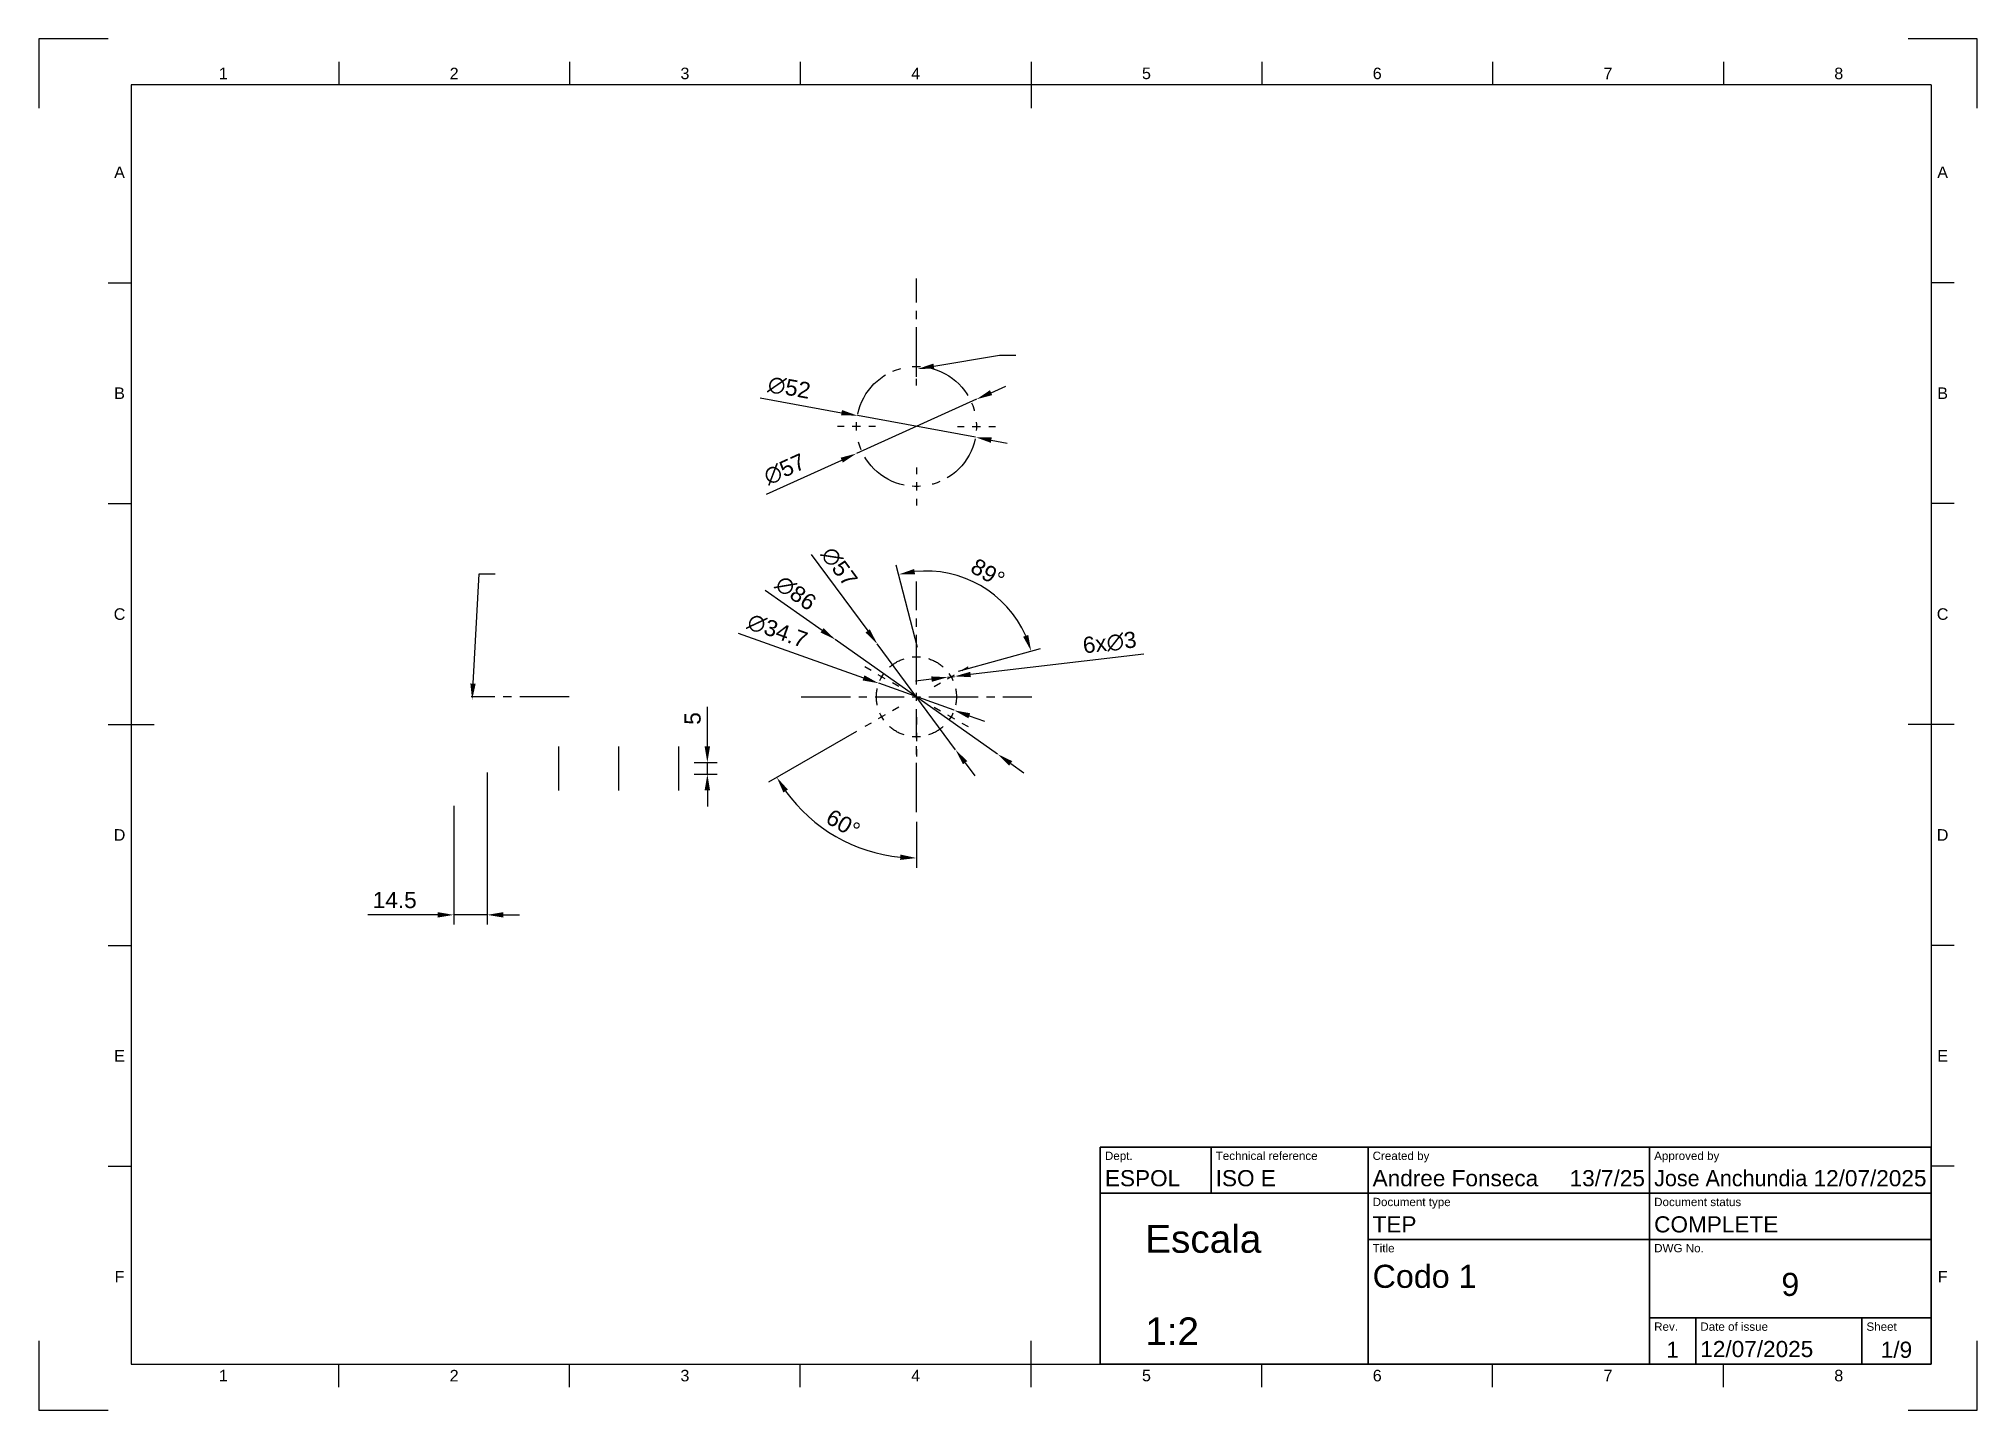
# Paper-space layout 'Plano1' of a CAD drawing. Header units: millimetres. Extents: x 0 to 420, y 0 to 297.
import ezdxf
from ezdxf import colors
from ezdxf.entities.mleader import LeaderData, LeaderLine
from ezdxf.enums import TextEntityAlignment as Align
from ezdxf.math import Vec2, Vec3

# ---------------------------------------------------------------- set-up
doc = ezdxf.new("R2010")
doc.units = ezdxf.units.MM
doc.header["$LTSCALE"] = 0.75
doc.linetypes.add('CENTER2', pattern=[28.575, 19.05, -3.175, 3.175, -3.175])
for name, color, linetype, lineweight in [('BORDER', 7, 'Continuous', 25), ('FD_Dimensions', 7, 'Continuous', 25), ('Hole Notes', 7, 'Continuous', 25), ('Notes', 7, 'Continuous', 25), ('Smart Centers', 7, 'CENTER2', 25), ('TITLEBLOCK', 7, 'Continuous', 35)]:
    doc.layers.add(name, color=color, linetype=linetype, lineweight=lineweight)
doc.styles.add('FusionTitle', font='Arial.ttf')
doc.styles.get("Standard").update_dxf_attribs({"font": 'Arial.ttf'})
doc.dimstyles.new('Dim-ISO-25', dxfattribs={"dimtxt": 3.5, "dimasz": 3.5, "dimexe": 2.1, "dimexo": 2.1, "dimgap": 1.4, "dimtad": 1, "dimzin": 12, "dimdsep": 46, "dimtxsty": 'Standard', "dimcen": 0, "dimazin": 3, "dimtp": 0.1, "dimtm": 0.1, "dimtfac": 0.714286, "dimtmove": 0, "dimatfit": 3, "dimfxl": 1, "dimtzin": 12, "dimarcsym": 0})

# ---------------------------------------------------------------- blocks, each defined once
blk = doc.blocks.new('ISO_A3_SHEET')
at = {"layer": 'BORDER'}
for p, q in [((65, 292), (65, 287)), ((115, 292), (115, 287)), ((165, 292), (165, 287)), ((215, 292), (215, 282)), ((265, 292), (265, 287)), ((315, 292), (315, 287)), ((365, 292), (365, 287)), ((410, 287), (20, 287)), ((20, 287), (20, 10)), ((410, 287), (410, 10)), ((15, 244.16666), (20, 244.16666)), ((415, 244.16666), (410, 244.16666)), ((15, 196.33333), (20, 196.33333)), ((415, 196.33333), (410, 196.33333)), ((15, 148.5), (25, 148.5)), ((415, 148.5), (405, 148.5)), ((15, 100.66667), (20, 100.66667)), ((415, 100.66667), (410, 100.66667)), ((15, 52.83334), (20, 52.83334)), ((415, 52.83334), (410, 52.83334)), ((215, 5), (215, 15)), ((20, 10), (410, 10)), ((65, 5), (65, 10)), ((115, 5), (115, 10)), ((165, 5), (165, 10)), ((265, 5), (265, 10)), ((315, 5), (315, 10)), ((365, 5), (365, 10))]:
    blk.add_line(p, q, dxfattribs=at)
at = {"layer": 'Defpoints'}
for p, q in [((15, 297), (0, 297)), ((0, 297), (0, 282)), ((420, 297), (405, 297)), ((420, 282), (420, 297)), ((0, 15), (0, 0)), ((420, 0), (420, 15)), ((0, 0), (15, 0)), ((405, 0), (420, 0))]:
    blk.add_line(p, q, dxfattribs=at)
at = {"layer": 'BORDER', "style": 'FusionTitle'}
for s, p in [('1', (40, 289.5)), ('2', (90, 289.5)), ('3', (140, 289.5)), ('4', (190, 289.5)), ('5', (240, 289.5)), ('6', (290, 289.5)), ('7', (340, 289.5)), ('8', (390, 289.5)), ('A', (17.5, 268.08333)), ('A', (412.5, 268.08333)), ('B', (17.5, 220.25)), ('B', (412.5, 220.25)), ('C', (17.5, 172.41667)), ('C', (412.5, 172.41667)), ('D', (17.5, 124.58334)), ('D', (412.5, 124.58334)), ('E', (17.5, 76.75001)), ('E', (412.5, 76.75001)), ('F', (17.5, 28.91668)), ('F', (412.5, 28.91668)), ('1', (40, 7.5)), ('2', (90, 7.5)), ('3', (140, 7.5)), ('4', (190, 7.5)), ('5', (240, 7.5)), ('6', (290, 7.5)), ('7', (340, 7.5)), ('8', (390, 7.5))]:
    blk.add_text(s, height=2.5, dxfattribs=at).set_placement(p, align=Align.MIDDLE)
blk = doc.blocks.new('ISO_TITLEBLOCK')
at = {"layer": 'TITLEBLOCK'}
for p, q in [((0, 47), (-180, 47)), ((-180, 47), (-180, 0)), ((-156, 37), (-156, 47)), ((-122, 0), (-122, 47)), ((-61, 0), (-61, 47)), ((0, 0), (0, 47)), ((-180, 37), (0, 37)), ((-122, 27), (0, 27)), ((-61, 10), (0, 10)), ((-51, 0), (-51, 10)), ((-15, 0), (-15, 10)), ((-180, 0), (0, 0))]:
    blk.add_line(p, q, dxfattribs=at)
at = {"layer": 'TITLEBLOCK', "style": 'FusionTitle'}
for s, p in [('Dept.', (-179, 46)), ('Technical reference', (-155, 46)), ('Created by', (-121, 46)), ('Approved by', (-60, 46)), ('Document type', (-121, 36)), ('Document status', (-60, 36)), ('Title', (-121, 26)), ('DWG No.', (-60, 26)), ('Rev.', (-60, 9)), ('Date of issue', (-50, 9)), ('Sheet', (-14, 9))]:
    blk.add_text(s, height=1.8, dxfattribs=at).set_placement(p, align=Align.TOP_LEFT)
for tag, height, p in [('DEPT', 3.5, (-179, 42)), ('TECHNICAL_REFERENCE', 3.5, (-155, 42)), ('CREATED_BY', 3.5, (-121, 42)), ('APPROVED_BY', 3.5, (-60, 42)), ('DOCUMENT_TYPE', 3.5, (-121, 32)), ('DOCUMENT_STATUS', 3.5, (-60, 32)), ('TITLE_1', 5, (-121, 21.5)), ('TITLE_2', 5, (-121, 14)), ('TITLE_3', 5, (-121, 6.5)), ('DATE_OF_ISSUE', 3.5, (-50, 5))]:
    blk.add_attdef(tag, text='', height=height, dxfattribs=at).set_placement(p, align=Align.TOP_LEFT)
for tag, p in [('CREATED_DATE', (-62, 42)), ('APPROVED_DATE', (-0.99, 42))]:
    blk.add_attdef(tag, text='', height=3.5, dxfattribs=at).set_placement(p, align=Align.TOP_RIGHT)
for tag, height, p in [('DRAWING_NUMBER', 5, (-30.5, 19.75)), ('REV', 3.5, (-56, 4.85)), ('SHEET', 3.5, (-7.5, 4.85))]:
    blk.add_attdef(tag, text='', height=height, dxfattribs=at).set_placement(p, align=Align.TOP_CENTER)
blk = doc.blocks.new('*D29')
at = {"layer": 'Defpoints', "color": 0, "transparency": 16777216}
for p in [(97.16, 140.24), (89.91, 132.99), (89.91, 107.27)]:
    blk.add_point(p, dxfattribs=at)
at = {"layer": 'FD_Dimensions', "color": 0, "lineweight": -2, "transparency": 16777216}
for p, q in [((97.16, 138.14), (97.16, 105.17)), ((89.91, 130.89), (89.91, 105.17)), ((86.41, 107.27), (71.32, 107.27)), ((97.16, 107.27), (89.91, 107.27)), ((100.66, 107.27), (104.16, 107.27))]:
    blk.add_line(p, q, dxfattribs=at)
at = {"layer": 'FD_Dimensions', "color": 0, "transparency": 16777216}
for points in [[(86.41, 107.86), (86.41, 106.69), (89.91, 107.27)], [(100.66, 107.86), (100.66, 106.69), (97.16, 107.27)]]:
    blk.add_solid(points, dxfattribs=at)
at = {"layer": 'FD_Dimensions', "color": 0, "transparency": 16777216, "insert": (77.12, 110.46), "char_height": 3.5, "attachment_point": 5}
blk.add_mtext('14.5', dxfattribs=at)
blk = doc.blocks.new('*D30')
at = {"layer": 'Defpoints', "color": 0, "transparency": 16777216}
for p in [(203.14, 218.92), (177.17, 207.19)]:
    blk.add_point(p, dxfattribs=at)
at = {"layer": 'FD_Dimensions', "color": 0, "lineweight": -2, "transparency": 16777216}
for p, q in [((203.14, 218.92), (177.17, 207.19)), ((206.33, 220.36), (209.52, 221.8)), ((157.65, 198.38), (173.98, 205.75))]:
    blk.add_line(p, q, dxfattribs=at)
at = {"layer": 'FD_Dimensions', "color": 0, "transparency": 16777216}
for points in [[(206.09, 220.9), (206.57, 219.83), (203.14, 218.92)], [(173.74, 206.28), (174.22, 205.22), (177.17, 207.19)]]:
    blk.add_solid(points, dxfattribs=at)
at = {"layer": 'FD_Dimensions', "color": 0, "transparency": 16777216, "insert": (161.59, 203.76), "char_height": 3.5, "attachment_point": 5, "rotation": 24.3058}
blk.add_mtext('∅57', dxfattribs=at)
blk = doc.blocks.new('*D31')
at = {"layer": 'Defpoints', "color": 0, "transparency": 16777216}
for p in [(172.58, 166.89), (207.72, 142.1)]:
    blk.add_point(p, dxfattribs=at)
at = {"layer": 'FD_Dimensions', "color": 0, "lineweight": -2, "transparency": 16777216}
for p, q in [((157.37, 177.62), (169.72, 168.9)), ((207.72, 142.1), (172.58, 166.89)), ((210.58, 140.08), (213.44, 138.06))]:
    blk.add_line(p, q, dxfattribs=at)
at = {"layer": 'FD_Dimensions', "color": 0, "transparency": 16777216}
for points in [[(170.06, 169.38), (169.39, 168.43), (172.58, 166.89)], [(210.92, 140.56), (210.25, 139.6), (207.72, 142.1)]]:
    blk.add_solid(points, dxfattribs=at)
at = {"layer": 'FD_Dimensions', "color": 0, "transparency": 16777216, "insert": (164.01, 176.95), "char_height": 3.5, "attachment_point": 5, "rotation": 324.7986}
blk.add_mtext('∅86', dxfattribs=at)
blk = doc.blocks.new('*D32')
at = {"layer": 'Defpoints', "color": 0, "transparency": 16777216}
for p in [(181.68, 165.95), (198.63, 143.04)]:
    blk.add_point(p, dxfattribs=at)
at = {"layer": 'FD_Dimensions', "color": 0, "lineweight": -2, "transparency": 16777216}
for p, q in [((167.33, 185.34), (179.6, 168.76)), ((198.63, 143.04), (181.68, 165.95)), ((200.71, 140.22), (202.79, 137.41))]:
    blk.add_line(p, q, dxfattribs=at)
at = {"layer": 'FD_Dimensions', "color": 0, "transparency": 16777216}
for points in [[(180.06, 169.11), (179.13, 168.41), (181.68, 165.95)], [(201.18, 140.57), (200.24, 139.88), (198.63, 143.04)]]:
    blk.add_solid(points, dxfattribs=at)
at = {"layer": 'FD_Dimensions', "color": 0, "transparency": 16777216, "insert": (173.43, 182.62), "char_height": 3.5, "attachment_point": 5, "rotation": 306.497}
blk.add_mtext('∅57', dxfattribs=at)
blk = doc.blocks.new('*U33')
at = {"layer": 'Smart Centers', "color": 0, "ltscale": 0.75, "transparency": 16777216}
for p, q in [((0, 2.68), (0, 25)), ((-25, 0), (-2.68, 0)), ((2.68, 0), (25, 0)), ((0, -25), (0, -2.68))]:
    blk.add_line(p, q, dxfattribs=at)
at = {"layer": 'Smart Centers', "color": 0, "linetype": 'Continuous', "ltscale": 0.75, "transparency": 16777216}
for p, q in [((-0.89, 0), (0.89, 0)), ((0, -0.89), (0, 0.89))]:
    blk.add_line(p, q, dxfattribs=at)
blk = doc.blocks.new('*U34')
at = {"layer": 'Smart Centers', "color": 0, "ltscale": 0.75, "transparency": 16777216}
blk.add_line((10.625, 0), (-10.625, 0), dxfattribs=at)
blk = doc.blocks.new('*U35')
at = {"layer": 'Smart Centers', "color": 0, "ltscale": 0.75, "transparency": 16777216}
blk.add_line((0, -10.625), (0, 10.625), dxfattribs=at)
blk = doc.blocks.new('*U37')
at = {"layer": 'Smart Centers', "color": 0, "ltscale": 0.75, "transparency": 16777216}
for p, q in [((-15.68, 0), (-17.13, 0)), ((-8.87, 0), (-10.32, 0))]:
    blk.add_line(p, q, dxfattribs=at)
at = {"layer": 'Smart Centers', "color": 0, "linetype": 'Continuous', "ltscale": 0.75, "transparency": 16777216}
blk.add_line((-12.11, 0), (-13.89, 0), dxfattribs=at)
at = {"layer": 'Smart Centers', "color": 0, "linetype": 'Continuous', "ltscale": 0.75, "transparency": 16777216, "extrusion": (0, 0, -1)}
blk.add_arc((0, 0), 13, 356.0636, 3.9364, dxfattribs=at)
blk = doc.blocks.new('*U38')
at = {"layer": 'Smart Centers', "color": 0, "ltscale": 0.75, "transparency": 16777216}
for p, q in [((0, -8.87), (0, -10.32)), ((0, -15.68), (0, -17.13))]:
    blk.add_line(p, q, dxfattribs=at)
at = {"layer": 'Smart Centers', "color": 0, "linetype": 'Continuous', "ltscale": 0.75, "transparency": 16777216}
blk.add_line((0, -12.11), (0, -13.89), dxfattribs=at)
at = {"layer": 'Smart Centers', "color": 0, "linetype": 'Continuous', "ltscale": 0.75, "transparency": 16777216, "extrusion": (0, 0, -1)}
blk.add_arc((0, 0), 13, 266.0636, 273.9364, dxfattribs=at)
blk = doc.blocks.new('*U39')
at = {"layer": 'Smart Centers', "color": 0, "ltscale": 0.75, "transparency": 16777216}
for p, q in [((0, 15.68), (0, 17.13)), ((0, 8.87), (0, 10.32))]:
    blk.add_line(p, q, dxfattribs=at)
at = {"layer": 'Smart Centers', "color": 0, "linetype": 'Continuous', "ltscale": 0.75, "transparency": 16777216}
blk.add_line((0, 12.11), (0, 13.89), dxfattribs=at)
at = {"layer": 'Smart Centers', "color": 0, "linetype": 'Continuous', "ltscale": 0.75, "transparency": 16777216, "extrusion": (0, 0, -1)}
blk.add_arc((0, 0), 13, 86.0636, 93.9364, dxfattribs=at)
blk = doc.blocks.new('*U40')
at = {"layer": 'Smart Centers', "color": 0, "ltscale": 0.75, "transparency": 16777216}
for p, q in [((8.87, 0), (10.32, 0)), ((15.68, 0), (17.13, 0))]:
    blk.add_line(p, q, dxfattribs=at)
at = {"layer": 'Smart Centers', "color": 0, "linetype": 'Continuous', "ltscale": 0.75, "transparency": 16777216}
blk.add_line((12.11, 0), (13.89, 0), dxfattribs=at)
at = {"layer": 'Smart Centers', "color": 0, "linetype": 'Continuous', "ltscale": 0.75, "transparency": 16777216, "extrusion": (0, 0, -1)}
blk.add_arc((0, 0), 13, 176.0636, 183.9364, dxfattribs=at)
blk = doc.blocks.new('*U36')
at = {"layer": 'Smart Centers', "color": 0, "ltscale": 0.75, "transparency": 16777216, "extrusion": (0, 0, -1)}
for start, end in [(11.8279, 78.1721), (101.8279, 168.1721), (281.8279, 348.1721), (191.8279, 258.1721)]:
    blk.add_arc((0, 0), 13, start, end, dxfattribs=at)
at = {"layer": 'Smart Centers', "color": 0, "ltscale": 0.75, "transparency": 16777216}
for name in ['*U39', '*U37', '*U40', '*U38']:
    blk.add_blockref(name, (0, 0), dxfattribs=at)
blk = doc.blocks.new('*D41')
at = {"layer": 'Defpoints', "color": 0, "transparency": 16777216}
for p in [(177.37, 215.4), (202.94, 210.72)]:
    blk.add_point(p, dxfattribs=at)
at = {"layer": 'FD_Dimensions', "color": 0, "lineweight": -2, "transparency": 16777216}
for p, q in [((156.3, 219.25), (173.92, 216.03)), ((202.94, 210.72), (177.37, 215.4)), ((206.38, 210.09), (209.83, 209.46))]:
    blk.add_line(p, q, dxfattribs=at)
at = {"layer": 'FD_Dimensions', "color": 0, "transparency": 16777216}
for points in [[(174.03, 216.6), (173.82, 215.45), (177.37, 215.4)], [(206.49, 210.66), (206.28, 209.51), (202.94, 210.72)]]:
    blk.add_solid(points, dxfattribs=at)
at = {"layer": 'FD_Dimensions', "color": 0, "transparency": 16777216, "insert": (162.59, 221.44), "char_height": 3.5, "attachment_point": 5, "rotation": 349.6319}
blk.add_mtext('∅52', dxfattribs=at)
blk = doc.blocks.new('*U43')
at = {"layer": 'Smart Centers', "color": 0, "ltscale": 0.75, "transparency": 16777216}
for p, q in [((-9.83, 5.68), (-11.19, 6.46)), ((-3.83, 2.21), (-5.19, 3))]:
    blk.add_line(p, q, dxfattribs=at)
at = {"layer": 'Smart Centers', "color": 0, "linetype": 'Continuous', "ltscale": 0.75, "transparency": 16777216}
blk.add_line((-6.74, 3.89), (-8.29, 4.78), dxfattribs=at)
at = {"layer": 'Smart Centers', "color": 0, "linetype": 'Continuous', "ltscale": 0.75, "transparency": 16777216, "extrusion": (0, 0, -1)}
blk.add_arc((0, 0), 8.67, 24.0996, 35.9004, dxfattribs=at)
blk = doc.blocks.new('*U44')
at = {"layer": 'Smart Centers', "color": 0, "ltscale": 0.75, "transparency": 16777216}
for p, q in [((3.83, -2.21), (5.19, -3)), ((9.83, -5.68), (11.19, -6.46))]:
    blk.add_line(p, q, dxfattribs=at)
at = {"layer": 'Smart Centers', "color": 0, "linetype": 'Continuous', "ltscale": 0.75, "transparency": 16777216}
blk.add_line((6.74, -3.89), (8.29, -4.78), dxfattribs=at)
at = {"layer": 'Smart Centers', "color": 0, "linetype": 'Continuous', "ltscale": 0.75, "transparency": 16777216, "extrusion": (0, 0, -1)}
blk.add_arc((0, 0), 8.67, 204.0996, 215.9004, dxfattribs=at)
blk = doc.blocks.new('*U45')
at = {"layer": 'Smart Centers', "color": 0, "linetype": 'Continuous', "ltscale": 0.75, "transparency": 16777216}
blk.add_line((6.74, 3.89), (8.29, 4.78), dxfattribs=at)
at = {"layer": 'Smart Centers', "color": 0, "ltscale": 0.75, "transparency": 16777216}
for p, q in [((9.83, 5.68), (11.19, 6.46)), ((3.83, 2.21), (5.19, 3))]:
    blk.add_line(p, q, dxfattribs=at)
at = {"layer": 'Smart Centers', "color": 0, "linetype": 'Continuous', "ltscale": 0.75, "transparency": 16777216, "extrusion": (0, 0, -1)}
blk.add_arc((0, 0), 8.67, 144.0996, 155.9004, dxfattribs=at)
blk = doc.blocks.new('*U46')
at = {"layer": 'Smart Centers', "color": 0, "ltscale": 0.75, "transparency": 16777216}
for p, q in [((0, 11.35), (0, 12.93)), ((0, 4.43), (0, 6))]:
    blk.add_line(p, q, dxfattribs=at)
at = {"layer": 'Smart Centers', "color": 0, "linetype": 'Continuous', "ltscale": 0.75, "transparency": 16777216}
blk.add_line((0, 7.78), (0, 9.57), dxfattribs=at)
at = {"layer": 'Smart Centers', "color": 0, "linetype": 'Continuous', "ltscale": 0.75, "transparency": 16777216, "extrusion": (0, 0, -1)}
blk.add_arc((0, 0), 8.68, 84.0996, 95.9004, dxfattribs=at)
blk = doc.blocks.new('*U47')
at = {"layer": 'Smart Centers', "color": 0, "linetype": 'Continuous', "ltscale": 0.75, "transparency": 16777216}
blk.add_line((-6.74, -3.89), (-8.29, -4.78), dxfattribs=at)
at = {"layer": 'Smart Centers', "color": 0, "ltscale": 0.75, "transparency": 16777216}
for p, q in [((-3.83, -2.21), (-5.19, -3)), ((-9.83, -5.68), (-11.19, -6.46))]:
    blk.add_line(p, q, dxfattribs=at)
at = {"layer": 'Smart Centers', "color": 0, "linetype": 'Continuous', "ltscale": 0.75, "transparency": 16777216, "extrusion": (0, 0, -1)}
blk.add_arc((0, 0), 8.67, 324.0996, 335.9004, dxfattribs=at)
blk = doc.blocks.new('*U48')
at = {"layer": 'Smart Centers', "color": 0, "ltscale": 0.75, "transparency": 16777216}
for p, q in [((0, -4.43), (0, -6)), ((0, -11.35), (0, -12.93))]:
    blk.add_line(p, q, dxfattribs=at)
at = {"layer": 'Smart Centers', "color": 0, "linetype": 'Continuous', "ltscale": 0.75, "transparency": 16777216}
blk.add_line((0, -7.78), (0, -9.57), dxfattribs=at)
at = {"layer": 'Smart Centers', "color": 0, "linetype": 'Continuous', "ltscale": 0.75, "transparency": 16777216, "extrusion": (0, 0, -1)}
blk.add_arc((0, 0), 8.68, 264.0996, 275.9004, dxfattribs=at)
blk = doc.blocks.new('*U42')
at = {"layer": 'Smart Centers', "color": 0, "ltscale": 0.75, "transparency": 16777216, "extrusion": (0, 0, -1)}
for radius, start, end in [(8.67, 47.7644, 72.2356), (8.68, 107.7644, 132.2356), (8.67, 347.7644, 12.2356), (8.67, 167.7644, 192.2356), (8.68, 287.7644, 312.2356), (8.67, 227.7644, 252.2356)]:
    blk.add_arc((0, 0), radius, start, end, dxfattribs=at)
at = {"layer": 'Smart Centers', "color": 0, "ltscale": 0.75, "transparency": 16777216}
for name in ['*U46', '*U43', '*U45', '*U47', '*U44', '*U48']:
    blk.add_blockref(name, (0, 0), dxfattribs=at)
blk = doc.blocks.new('*D49')
at = {"layer": 'Defpoints', "color": 0, "transparency": 16777216}
for p in [(181.99, 157.42), (198.32, 151.57)]:
    blk.add_point(p, dxfattribs=at)
at = {"layer": 'FD_Dimensions', "color": 0, "lineweight": -2, "transparency": 16777216}
for p, q in [((151.55, 168.31), (178.69, 158.6)), ((198.32, 151.57), (181.99, 157.42)), ((201.62, 150.39), (204.91, 149.21))]:
    blk.add_line(p, q, dxfattribs=at)
at = {"layer": 'FD_Dimensions', "color": 0, "transparency": 16777216}
for points in [[(178.89, 159.15), (178.49, 158.05), (181.99, 157.42)], [(201.81, 150.94), (201.42, 149.84), (198.32, 151.57)]]:
    blk.add_solid(points, dxfattribs=at)
at = {"layer": 'FD_Dimensions', "color": 0, "transparency": 16777216, "insert": (160.04, 168.76), "char_height": 3.5, "attachment_point": 5, "rotation": 340.3021}
blk.add_mtext('∅34.7', dxfattribs=at)
blk = doc.blocks.new('*D50')
at = {"layer": 'Defpoints', "color": 0, "transparency": 16777216}
for p in [(190.15, 151.81), (178.96, 148.03), (180.32, 148.82), (167.71, 127.75), (190.15, 129.49)]:
    blk.add_point(p, dxfattribs=at)
at = {"layer": 'FD_Dimensions', "color": 0, "lineweight": -2, "transparency": 16777216}
for p, q in [((177.14, 146.98), (158.1, 135.99)), ((190.15, 127.39), (190.15, 117.48))]:
    blk.add_line(p, q, dxfattribs=at)
blk.add_arc((190.15, 154.49), 34.91, 215.7459, 264.2541, dxfattribs=at)
at = {"layer": 'FD_Dimensions', "color": 0, "transparency": 16777216}
for points in [[(161.33, 133.78), (162.31, 134.41), (159.92, 137.04)], [(186.69, 120.34), (186.63, 119.17), (190.15, 119.58)]]:
    blk.add_solid(points, dxfattribs=at)
at = {"layer": 'FD_Dimensions', "color": 0, "transparency": 16777216, "insert": (174.29, 127.02), "char_height": 3.5, "attachment_point": 5, "rotation": 330}
blk.add_mtext('60°', dxfattribs=at)
blk = doc.blocks.new('*D51')
at = {"layer": 'Defpoints', "color": 0, "transparency": 16777216}
for p in [(208.9, 174.86), (190.9, 163.17), (192.22, 158.07), (192.22, 158.07), (197.29, 159.48)]:
    blk.add_point(p, dxfattribs=at)
at = {"layer": 'FD_Dimensions', "color": 0, "lineweight": -2, "transparency": 16777216}
for p, q in [((190.38, 165.2), (185.79, 183.02)), ((199.31, 160.04), (217.04, 164.98))]:
    blk.add_line(p, q, dxfattribs=at)
blk.add_arc((192.22, 158.07), 23.67, 24.0373, 95.9627, dxfattribs=at)
at = {"layer": 'FD_Dimensions', "color": 0, "transparency": 16777216}
for points in [[(189.86, 181.03), (189.66, 182.18), (186.31, 180.99)], [(214.38, 167.9), (213.28, 167.51), (215.02, 164.41)]]:
    blk.add_solid(points, dxfattribs=at)
at = {"layer": 'FD_Dimensions', "color": 0, "transparency": 16777216, "insert": (205.64, 181.32), "char_height": 3.5, "attachment_point": 5, "rotation": 330}
blk.add_mtext('89°', dxfattribs=at)
blk = doc.blocks.new('*D52')
at = {"layer": 'Defpoints', "color": 0, "transparency": 16777216}
for p in [(196.92, 158.74), (198.41, 158.92)]:
    blk.add_point(p, dxfattribs=at)
at = {"layer": 'FD_Dimensions', "color": 0, "lineweight": -2, "transparency": 16777216}
for p, q in [((239.41, 163.74), (201.89, 159.33)), ((193.45, 158.33), (189.97, 157.92)), ((196.92, 158.74), (198.41, 158.92))]:
    blk.add_line(p, q, dxfattribs=at)
at = {"layer": 'FD_Dimensions', "color": 0, "transparency": 16777216}
for points in [[(201.82, 159.91), (201.96, 158.75), (198.41, 158.92)], [(193.38, 158.91), (193.51, 157.75), (196.92, 158.74)]]:
    blk.add_solid(points, dxfattribs=at)
at = {"layer": 'FD_Dimensions', "color": 0, "transparency": 16777216, "insert": (232.03, 166.18), "char_height": 3.5, "attachment_point": 5, "rotation": 6.7149}
blk.add_mtext('6x∅3', dxfattribs=at)
blk = doc.blocks.new('*D53')
at = {"layer": 'Defpoints', "color": 0, "transparency": 16777216}
for p in [(139.91, 140.24), (144.86, 140.24), (139.91, 137.74)]:
    blk.add_point(p, dxfattribs=at)
at = {"layer": 'FD_Dimensions', "color": 0, "lineweight": -2, "transparency": 16777216}
for p, q in [((144.86, 143.74), (144.86, 152.36)), ((142.01, 140.24), (146.96, 140.24)), ((144.86, 137.74), (144.86, 140.24)), ((142.01, 137.74), (146.96, 137.74)), ((144.86, 134.24), (144.86, 130.74))]:
    blk.add_line(p, q, dxfattribs=at)
at = {"layer": 'FD_Dimensions', "color": 0, "transparency": 16777216}
for points in [[(144.27, 143.74), (145.44, 143.74), (144.86, 140.24)], [(144.27, 134.24), (145.44, 134.24), (144.86, 137.74)]]:
    blk.add_solid(points, dxfattribs=at)
at = {"layer": 'FD_Dimensions', "color": 0, "transparency": 16777216, "insert": (141.68, 149.8), "char_height": 3.5, "attachment_point": 5, "rotation": 90}
blk.add_mtext('5', dxfattribs=at)
blk = doc.blocks.new('*U54')
at = {"layer": 'Smart Centers', "color": 0, "ltscale": 0.75, "transparency": 16777216}
blk.add_line((0, -4.75), (0, 4.75), dxfattribs=at)
blk = doc.blocks.new('*U55')
at = {"layer": 'Smart Centers', "color": 0, "ltscale": 0.75, "transparency": 16777216}
blk.add_line((0, -4.75), (0, 4.75), dxfattribs=at)
blk = doc.blocks.new('*U56')
at = {"layer": 'Smart Centers', "color": 0, "ltscale": 0.75, "transparency": 16777216}
blk.add_line((0, -4.75), (0, 4.75), dxfattribs=at)

psp = doc.layouts.new('Plano1')

# ---------------------------------------------------------------- block references
at = {"layer": 'BORDER'}
psp.add_blockref('ISO_A3_SHEET', (0, 0), dxfattribs=at)
at = {"layer": 'Smart Centers', "ltscale": 0.75}
for name, p in [('*U35', (190.1533, 234.4332)), ('*U36', (190.1533, 213.0582)), ('*U33', (190.1533, 154.4927)), ('*U42', (190.1533, 154.4927)), ('*U34', (104.2867, 154.4927)), ('*U54', (112.6617, 138.9927)), ('*U55', (125.6617, 138.9927)), ('*U56', (138.6617, 138.9927))]:
    psp.add_blockref(name, p, dxfattribs=at)
at = {"layer": 'TITLEBLOCK'}
ref = psp.add_blockref('ISO_TITLEBLOCK', (410, 10), dxfattribs=at)
ref.add_attrib('DATE_OF_ISSUE', '12/07/2025', dxfattribs={"height": 3.5, "style": 'FusionTitle'}).set_placement((360, 15), align=Align.TOP_LEFT)
ref.add_attrib('REV', '1', dxfattribs={"height": 3.5, "style": 'FusionTitle'}).set_placement((354, 14.85), align=Align.TOP_CENTER)
ref.add_attrib('DOCUMENT_STATUS', 'COMPLETE', dxfattribs={"height": 3.5, "style": 'FusionTitle'}).set_placement((350, 42), align=Align.TOP_LEFT)
ref.add_attrib('DOCUMENT_TYPE', 'TEP', dxfattribs={"height": 3.5, "style": 'FusionTitle'}).set_placement((289, 42), align=Align.TOP_LEFT)
ref.add_attrib('APPROVED_DATE', '12/07/2025', dxfattribs={"height": 3.5, "style": 'FusionTitle'}).set_placement((409.0072, 52), align=Align.TOP_RIGHT)
ref.add_attrib('CREATED_DATE', '13/7/25', dxfattribs={"height": 3.5, "style": 'FusionTitle'}).set_placement((348, 52), align=Align.TOP_RIGHT)
ref.add_attrib('SHEET', '1/9', dxfattribs={"height": 3.5, "style": 'FusionTitle'}).set_placement((402.5, 14.85), align=Align.TOP_CENTER)
ref.add_attrib('DRAWING_NUMBER', '9', dxfattribs={"height": 5, "style": 'FusionTitle'}).set_placement((379.5, 29.7514), align=Align.TOP_CENTER)
ref.add_attrib('TITLE_1', 'Codo 1', dxfattribs={"height": 5, "style": 'FusionTitle'}).set_placement((289, 31.5), align=Align.TOP_LEFT)
ref.add_attrib('APPROVED_BY', 'Jose Anchundia', dxfattribs={"height": 3.5, "style": 'FusionTitle', "width": 0.953019}).set_placement((350, 52), align=Align.TOP_LEFT)
ref.add_attrib('CREATED_BY', 'Andree Fonseca', dxfattribs={"height": 3.5, "style": 'FusionTitle'}).set_placement((289, 52), align=Align.TOP_LEFT)
ref.add_attrib('TECHNICAL_REFERENCE', 'ISO E', dxfattribs={"height": 3.5, "style": 'FusionTitle'}).set_placement((255, 52), align=Align.TOP_LEFT)
ref.add_attrib('DEPT', 'ESPOL', dxfattribs={"height": 3.5, "style": 'FusionTitle'}).set_placement((231, 52), align=Align.TOP_LEFT)

# ---------------------------------------------------------------- texts
at = {"layer": 'Notes', "insert": (239.7343, 50.096), "char_height": 6, "attachment_point": 1}
psp.add_mtext_dynamic_manual_height_columns('\\PEscala\\P\\P\\pt18,24;1:2', width=58, gutter_width=17.5, heights=[0], dxfattribs=at)

# ---------------------------------------------------------------- dimensions: what is measured, and where the dimension line sits
at = {"layer": 'FD_Dimensions'}
for p1, p2, picture, middle in [((202.941, 210.7185), (177.3655, 215.3978), '*D41', (161.9971, 218.2096)), ((203.1402, 218.9236), (177.1664, 207.1928), '*D30', (162.9449, 200.7698)), ((198.6289, 143.0373), (181.6776, 165.9481), '*D32', (170.7891, 180.6647)), ((198.3206, 151.5687), (181.9859, 157.4167), '*D49', (158.9374, 165.6683))]:
    dim = psp.add_diameter_dim_2p(p1=p1, p2=p2, dimstyle='Dim-ISO-25', override={"dimlfac": -2, "dimclrd": 0, "dimclre": 0}, dxfattribs=at)
    dim.commit()
    dim.dimension.update_dxf_attribs({"geometry": picture, "text_midpoint": middle, "dimtype": 163})
for base, line1, line2, override, picture, middle in [((208.8976, 174.856), ((192.217, 158.0672), (197.291, 159.4797)), ((190.9033, 163.1677), (192.217, 158.0672)), {"dimpost": '', "dimadec": 0}, '*D51', (205.6438, 181.323)), ((167.7104, 127.7462), ((190.1533, 129.4927), (190.1533, 151.8138)), ((180.3205, 148.8157), (178.9599, 148.0302)), {"dimpost": ''}, '*D50', (174.2893, 127.0154))]:
    dim = psp.add_angular_dim_2l(base=base, line1=line1, line2=line2, dimstyle='Dim-ISO-25', override=override, dxfattribs=at)
    dim.commit()
    dim.dimension.update_dxf_attribs({"geometry": picture, "text_midpoint": middle})
dim = psp.add_diameter_dim_2p(p1=(207.7216, 142.099), p2=(172.585, 166.8864), dimstyle='Dim-ISO-25', override={"dimlfac": -2, "dimclrd": 0, "dimclre": 0}, dxfattribs=at)
dim.commit()
dim.dimension.update_dxf_attribs({"geometry": '*D31', "text_midpoint": (162.1178, 174.2705)})
dim = psp.add_diameter_dim_2p(p1=(196.9212, 158.7425), p2=(198.4109, 158.9179), text='6x<>', dimstyle='Dim-ISO-25', override={"dimlfac": -2}, dxfattribs=at)
dim.commit()
dim.dimension.update_dxf_attribs({"geometry": '*D52', "text_midpoint": (232.4159, 162.9215), "dimtype": 163})
dim = psp.add_aligned_dim(p1=(139.9117, 137.7427), p2=(139.9117, 140.2427), distance=-4.9449, dimstyle='Dim-ISO-25', override={"dimlfac": -2, "dimclrd": 0, "dimclre": 0}, dxfattribs=at)
dim.commit()
dim.dimension.update_dxf_attribs({"geometry": '*D53', "text_midpoint": (141.6767, 149.803)})
dim = psp.add_linear_dim(base=(89.9117, 107.2736), p1=(97.1617, 140.2427), p2=(89.9117, 132.9927), dimstyle='Dim-ISO-25', override={"dimlfac": -2, "dimclrd": 0, "dimclre": 0}, dxfattribs=at)
dim.commit()
dim.dimension.update_dxf_attribs({"geometry": '*D29', "text_midpoint": (77.1176, 110.4606)})

# ---------------------------------------------------------------- leaders
at = {"layer": 'Hole Notes'}
ml = psp.add_multileader_mtext('Standard', dxfattribs=at)
ml.set_content('', color=256)
ml.set_leader_properties()
ml.build(insert=Vec2(0, 0))
ml.multileader.update_dxf_attribs({"text_left_attachment_type": 5, "text_right_attachment_type": 5, "dogleg_length": 3.5, "arrow_head_size": 3.5})
ctx = ml.context
ctx.base_point, ctx.char_height, ctx.arrow_head_size, ctx.landing_gap_size, ctx.plane_origin = Vec3(211.6843, 228.507), 3.5, 3.5, 0, Vec3(190.4808, 225.5173)
ctx.left_attachment, ctx.right_attachment = 5, 5
notes = []
notes.append((ctx, [(0, (1, 1, 0), (208.1843, 228.507), (1, 0), 3.5, [(0, [(190.4808, 225.5173)], 0, [])])]))
ctx.mtext.insert, ctx.mtext.flow_direction = Vec3(211.6843, 232.7667), 5
ml = psp.add_multileader_mtext('Standard', dxfattribs=at)
ml.set_content('', color=256)
ml.set_leader_properties()
ml.build(insert=Vec2(0, 0))
ml.multileader.update_dxf_attribs({"text_left_attachment_type": 5, "text_right_attachment_type": 5, "dogleg_length": 3.5, "arrow_head_size": 3.5})
ctx = ml.context
ctx.base_point, ctx.char_height, ctx.arrow_head_size, ctx.landing_gap_size, ctx.plane_origin = Vec3(98.8972, 181.0991), 3.5, 3.5, 0, Vec3(93.8929, 153.8604)
ctx.left_attachment, ctx.right_attachment = 5, 5
notes.append((ctx, [(0, (1, 1, 0), (95.3972, 181.0991), (1, 0), 3.5, [(0, [(93.8929, 153.8604)], 0, [])])]))
ctx.mtext.insert, ctx.mtext.flow_direction = Vec3(98.8972, 185.3588), 5
for ctx, leaders in notes:
    for number, flags, end, landing, length, lines in leaders:
        leader = LeaderData()
        leader.index, (leader.has_last_leader_line, leader.has_dogleg_vector, leader.attachment_direction) = number, flags
        leader.last_leader_point, leader.dogleg_vector, leader.dogleg_length = Vec3(end), Vec3(landing), length
        for number, points, colour, breaks in lines:
            line = LeaderLine()
            line.index, line.vertices, line.color, line.breaks = number, Vec3.list(points), colors.encode_raw_color(colour), breaks
            leader.lines.append(line)
        ctx.leaders.append(leader)

doc.saveas('drawing.dxf')
